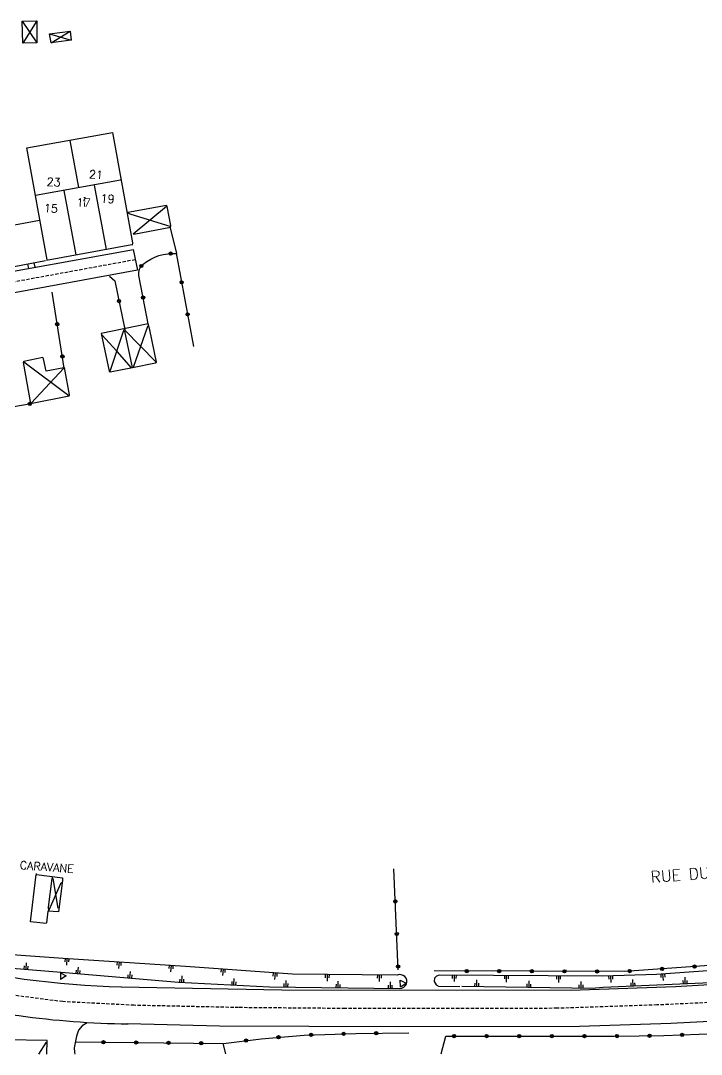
# Model space of a CAD drawing. Header units: millimetres. Extents: x 115000 to 116000, y 129000 to 130000.
# Drawn here: x 115551.4 to 115655.8, y 129000 to 129158.6 of the extents above; entities that cross this region are included whole.
import ezdxf
from ezdxf.enums import TextEntityAlignment as Align

# ---------------------------------------------------------------- set-up
doc = ezdxf.new("R2010")
doc.units = ezdxf.units.MM
doc.linetypes.add('DASHED', pattern=[0.75, 0.5, -0.25])
doc.layers.get('0').update_dxf_attribs({"linetype": 'CONTINUOUS'})
for name, color, linetype in [('W0001', 6, 'DASHED'), ('W0008', 7, 'CONTINUOUS'), ('W0100', 7, 'CONTINUOUS'), ('W0211', 2, 'CONTINUOUS'), ('W0322', 7, 'CONTINUOUS'), ('W0471', 7, 'CONTINUOUS'), ('W0984', 7, 'CONTINUOUS'), ('W0989', 7, 'CONTINUOUS'), ('W0991', 7, 'CONTINUOUS')]:
    doc.layers.add(name, color=color, linetype=linetype)
doc.styles.get("Standard").update_dxf_attribs({"font": 'romans.shx', "width": 0.85})

# ---------------------------------------------------------------- blocks, each defined once
blk = doc.blocks.new('OH01')
at = {"layer": 'W0322', "color": 0}
for radius in [0.25, 0.15]:
    blk.add_circle((0, 0), radius, dxfattribs=at)
blk = doc.blocks.new('TP15')
at = {"color": 0}
for p, q in [((-0.29, 0.5), (-0.29, 0)), ((0, 1), (0, 0)), ((0.29, 0.5), (0.29, 0))]:
    blk.add_line(p, q, dxfattribs=at)
blk = doc.blocks.new('BI04')
at = {"layer": 'W0471', "color": 0}
for p, q in [((-1, -0.58), (0, 1.15)), ((0, 1.15), (1, -0.58)), ((-1, -0.58), (1, -0.58))]:
    blk.add_line(p, q, dxfattribs=at)

msp = doc.modelspace()

# ---------------------------------------------------------------- linework, layer by layer
at = {"layer": 'W0001'}
msp.add_lwpolyline([(115568.98, 129121.93), (115547.33, 129117.96, 0.263447), (115534.6, 129106.93), (115529.62, 129098.11)], format="xyb", dxfattribs=at)
msp.add_lwpolyline([(115669.56, 129008.49), (115649.02, 129007.54), (115633.7, 129007.03), (115618.68, 129006.98), (115601.17, 129007), (115584.82, 129007.14), (115568.77, 129007.49), (115557.84, 129008.05), (115548.44, 129009.26), (115537.68, 129011.42), (115528.33, 129013.78), (115523.9, 129014.92), (115500, 129021.36)], dxfattribs=at)
at = {"layer": 'W0008'}
for points in [[(115537.53, 129124.1), (115541.83, 129125.56), (115541.07, 129121.72), (115541.15, 129120.56), (115541.56, 129119.82), (115542.11, 129119.32), (115542.97, 129118.97), (115543.73, 129119), (115568.7, 129123.53)], [(115568.67, 129123.53), (115569.29, 129120.32), (115548.77, 129116.56)], [(115712.52, 129014.56), (115712.56, 129014.01), (115698.91, 129013.11), (115651.86, 129010.32), (115635.76, 129009.78), (115591.47, 129009.83), (115566.83, 129010.28)], [(115706.21, 129008.03), (115706.09, 129008.11), (115676.91, 129006.02), (115651.16, 129004.71), (115637.16, 129004.25), (115609.31, 129004.17), (115581.91, 129004.29), (115567.83, 129004.65)]]:
    msp.add_lwpolyline(points, dxfattribs=at)
for centre, radius, start, end in [((115570.95, 129153.07), 142.82, 256.3243, 268.3605), ((115569.6, 129139.79), 135.16, 254.9951, 269.2692)]:
    msp.add_arc(centre, radius, start, end, dxfattribs=at)
at = {"layer": 'W0100'}
for points in [[(115551.63, 129158.55), (115553.89, 129158.63), (115553.89, 129155.25), (115551.71, 129155.17), (115551.63, 129158.55), (115553.89, 129155.25)], [(115553.89, 129158.63), (115551.71, 129155.17)], [(115555.82, 129156.62), (115558.96, 129157.02), (115559.12, 129155.66), (115556.06, 129155.25), (115555.82, 129156.62), (115559.12, 129155.66)], [(115556.06, 129155.25), (115558.96, 129157.02)], [(115555.43, 129121.9), (115552.34, 129139.1), (115565.46, 129141.45), (115568.54, 129124.51), (115568.5, 129124.19)], [(115558.94, 129140.26), (115560.28, 129133.02)], [(115566.71, 129134.16), (115553.66, 129131.8)], [(115558.01, 129132.54), (115559.85, 129122.67)], [(115562.65, 129133.4), (115564.49, 129123.52)], [(115574.38, 129126.86), (115574.42, 129127.2), (115573.89, 129130.12), (115573.75, 129130.26), (115567.85, 129129.2)], [(115573.75, 129130.11), (115568.64, 129125.87)], [(115554.29, 129127.94), (115543.26, 129125.89), (115543.24, 129125.65), (115544.3, 129119.84), (115544.69, 129119.84), (115555.21, 129121.84)], [(115567.83, 129129.12), (115568.12, 129128.98)], [(115568.12, 129128.98), (115574.44, 129127.05)], [(115574.39, 129126.87), (115568.77, 129125.82)], [(115568.45, 129124.22), (115555.37, 129121.83)], [(115570.91, 129111.75), (115570.86, 129111.71)], [(115563.88, 129110.38), (115566.08, 129107.93)], [(115567.33, 129111.29), (115567.1, 129110.92), (115565.14, 129104.94), (115565, 129104.8)], [(115567.33, 129110.98), (115568.48, 129105.39)], [(115567.39, 129111.14), (115572.13, 129106.25)], [(115570.86, 129111.71), (115568.64, 129105.41)], [(115566.16, 129107.84), (115568.35, 129105.33)], [(115558.01, 129105.36), (115555.3, 129104.85), (115554.91, 129106.72), (115554.8, 129106.95), (115551.86, 129106.31), (115551.76, 129106.17), (115552.92, 129099.87), (115558.81, 129101.07), (115558.9, 129101.22), (115558.1, 129105.38)], [(115551.85, 129106.25), (115558.8, 129101.1)], [(115558, 129105.3), (115553.01, 129099.9)], [(115552.96, 129099.89), (115552.7, 129099.73)], [(115553.78, 129027.7), (115553.83, 129027.51)], [(115553.82, 129027.55), (115557.78, 129027.08), (115557.79, 129026.67), (115557.2, 129021.84), (115555.57, 129021.95), (115555.35, 129020.13), (115555.28, 129020.05), (115555.28, 129020.04), (115552.92, 129020.32), (115553.77, 129027.57)], [(115556.15, 129026.95), (115555.62, 129022.54), (115555.65, 129021.95)], [(115557.68, 129026.31), (115557.49, 129026.16), (115555.71, 129022.1)], [(115556.2, 129027.23), (115556.2, 129026.91)], [(115556.33, 129026.94), (115557.11, 129022.4)], [(115555.38, 129000), (115555.43, 129002.07), (115549.05, 129002.19), (115548.92, 129002.11), (115548.88, 129000)], [(115555.32, 129001.83), (115554.11, 129000)]]:
    msp.add_lwpolyline(points, dxfattribs=at)
msp.add_lwpolyline([(115568.55, 129105.4), (115572.06, 129106.09), (115572.25, 129106.23), (115571.19, 129111.2), (115570.95, 129112.08), (115563.74, 129110.62), (115564.96, 129104.83), (115565.14, 129104.71), (115568.55, 129105.4)], close=True, dxfattribs=at)
at = {"layer": 'W0211'}
msp.add_lwpolyline([(115536.3, 129015.1), (115546.91, 129013.47), (115558.19, 129012.52), (115575.59, 129011.03), (115589.59, 129010.35), (115609.57, 129010.08, 1.237115), (115609.16, 129012.12), (115593.12, 129012.25), (115576.67, 129013.47), (115557.92, 129014.7), (115544.32, 129015.65), (115536.85, 129015.92, 0.569192), (115536.3, 129015.07, 1.033801)], format="xyb", dxfattribs=at)
msp.add_lwpolyline([(115619.07, 129010.41), (115639.35, 129010.11), (115639.61, 129010.17), (115640.78, 129010.26), (115656.05, 129010.92), (115658.62, 129011.11), (115658.92, 129011.42), (115659.07, 129012.07), (115658.85, 129012.56), (115658.5, 129012.87), (115658.25, 129012.9), (115648.97, 129012.23), (115640.68, 129011.96), (115615.6, 129012.14), (115615.19, 129011.95), (115614.91, 129011.65), (115614.85, 129011.16), (115615.12, 129010.62), (115615.48, 129010.43), (115618.77, 129010.38)], dxfattribs=at)
at = {"layer": 'W0322'}
for points in [[(115570.99, 129111.86), (115569.54, 129119.5, -0.274915), (115570.19, 129121.27, -0.19363), (115575.34, 129122.88), (115574.38, 129126.82)], [(115553, 129099.84), (115534.07, 129096.54), (115535.68, 129102.57, -0.163381), (115542.28, 129112.55, -0.121657), (115549.13, 129115.61, -0.613335)], [(115615.9, 129000.05), (115616.64, 129002.76), (115642.51, 129002.76), (115650.07, 129002.84), (115658.2, 129003.17), (115698.28, 129005.3), (115720.45, 129006.86), (115742.63, 129008.5), (115762.18, 129010.06), (115788.3, 129012.52), (115811.05, 129014.65, -0.102368), (115818.44, 129013.83), (115817.7, 129004.97), (115817.45, 128999.97)]]:
    msp.add_lwpolyline(points, format="xyb", dxfattribs=at)
for points in [[(115575.26, 129122.96), (115577.92, 129108.64)], [(115565.03, 129119.42), (115565.84, 129118.69), (115567.37, 129111.21)], [(115558.07, 129105.31), (115556.22, 129116.98)], [(115714.54, 129029.26), (115715.11, 129018.02), (115682.92, 129015.88), (115657.05, 129013.59), (115644.07, 129012.68), (115614.83, 129012.77)], [(115609.33, 129012.93), (115608.67, 129028.44)], [(115582.51, 129001.64), (115588.31, 129002.36), (115594.91, 129002.92), (115602.81, 129003.17), (115610.94, 129003.25)], [(115559.79, 129001.88), (115582.43, 129001.64), (115582.83, 129000.03)]]:
    msp.add_lwpolyline(points, dxfattribs=at)
at = {"layer": 'W0989'}
for points in [[(115552.44, 129121.3), (115552.61, 129120.6)], [(115553.4, 129121.46), (115553.55, 129120.79)], [(115561.57, 129004.8), (115560.81, 129004.36), (115560.26, 129003.68), (115559.93, 129002.77), (115559.59, 129000.94), (115559.64, 129000.3), (115559.72, 129000)]]:
    msp.add_lwpolyline(points, dxfattribs=at)

# ---------------------------------------------------------------- block references
at = {"layer": 'W0211'}
for p, rotation in [((115552.16, 129013.03), 355.1844670560451), ((115558.54, 129014.66), 176.2726632605745), ((115560.13, 129012.36), 355.0935428842503), ((115566.53, 129014.14), 176.2726632605745), ((115574.51, 129013.62), 176.2726632605745), ((115568.1, 129011.67), 355.0935428842503), ((115576.07, 129011.01), 357.2238623810289), ((115582.49, 129013.04), 175.7507889735777), ((115590.47, 129012.45), 175.7507889735777), ((115598.46, 129012.21), 179.5149799230177), ((115606.46, 129012.14), 179.5149799230177), ((115617.95, 129012.12), 179.5940422420244), ((115625.95, 129012.06), 179.5940422420244), ((115633.95, 129012.01), 179.5940422420244), ((115641.94, 129012), 181.8677579822749), ((115649.94, 129012.3), 184.1354228530944), ((115653.32, 129010.8), 2.481372394786237), ((115584.07, 129010.62), 357.2238623810289), ((115592.06, 129010.32), 359.2213618000022), ((115600.06, 129010.21), 359.2213618000022), ((115608.06, 129010.1), 359.2213618000022), ((115621.34, 129010.38), 359.1566560051813), ((115629.34, 129010.26), 359.1566560051813), ((115637.34, 129010.14), 359.1566560051813), ((115645.32, 129010.45), 2.481372394786237)]:
    msp.add_blockref('TP15', p, dxfattribs=dict(at, rotation=rotation))
at = {"layer": 'W0322'}
for p, rotation in [((115574.4, 129122.89), 2.868539371408797), ((115569.9, 129120.98), 51.8785445677813), ((115576.09, 129118.47), 280.5142184110882), ((115566.47, 129115.59), 281.5589647465403), ((115570.18, 129116.13), 100.7402975190994), ((115577.01, 129113.55), 280.5142184110882), ((115557, 129112.04), 99.02288319739215), ((115557.79, 129107.1), 99.02288319739215), ((115552.79, 129099.8), 189.8860915544972), ((115608.88, 129023.44), 92.4264168363823), ((115609.09, 129018.44), 92.4264168363823), ((115609.31, 129013.45), 92.4264168363823), ((115654.8, 129013.43), 183.9781898841226), ((115619.83, 129012.75), 179.8392340619605), ((115624.83, 129012.74), 179.8392340619605), ((115629.83, 129012.72), 179.8392340619605), ((115634.83, 129012.71), 179.8392340619605), ((115639.83, 129012.69), 179.8392340619605), ((115644.83, 129012.74), 183.9781898841226), ((115649.82, 129013.08), 183.9781898841226), ((115585.99, 129002.07), 7.117323133688381), ((115590.96, 129002.59), 4.873976715405785), ((115595.95, 129002.96), 1.75149324381304), ((115600.95, 129003.11), 1.75149324381304), ((115605.94, 129003.2), 0.5666526709297951), ((115642.89, 129002.76), 0.622076852304985), ((115647.89, 129002.81), 0.622076852304985), ((115652.89, 129002.95), 2.311202741889433), ((115564.09, 129001.83), 359.388991727155), ((115569.09, 129001.78), 359.388991727155), ((115574.09, 129001.73), 359.388991727155), ((115579.09, 129001.67), 359.388991727155)]:
    msp.add_blockref('OH01', p, dxfattribs=dict(at, rotation=rotation))
for p in [(115617.89, 129002.76), (115622.89, 129002.76), (115627.89, 129002.76), (115632.89, 129002.76), (115637.89, 129002.76)]:
    msp.add_blockref('OH01', p, dxfattribs=at)
at = {"layer": 'W0471', "yscale": 0.5, "zscale": 0.5}
for p, xscale, rotation in [((115557.79, 129011.98), 0.5, 272.4393043558241), ((115609.95, 129010.87), 0.4999999999999999, 33.66121843920439)]:
    msp.add_blockref('BI04', p, dxfattribs=dict(at, xscale=xscale, rotation=rotation))

# ---------------------------------------------------------------- texts
at = {"layer": 'W0100'}
msp.add_text('-~', height=0.75, rotation=90, dxfattribs=at).set_placement((115561.5, 129130))
at = {"layer": 'W0984'}
msp.add_text('CARAVANE', height=1.25, rotation=355.8797, dxfattribs=at).set_placement((115555.4, 129028.73), align=Align.MIDDLE)
at = {"layer": 'W0989'}
msp.add_text('RUE DU PETIT MARAIS', height=1.75, rotation=4.3939, dxfattribs=at).set_placement((115660.84, 129028.15), align=Align.MIDDLE)
at = {"layer": 'W0991'}
for s, p in [('21', (115561.85, 129134.45)), ('23', (115555.34, 129133.3)), ('19', (115563.63, 129130.73)), ('15', (115554.93, 129129.27))]:
    msp.add_text(s, height=1.25, rotation=356.6552, dxfattribs=at).set_placement(p)
msp.add_text('17', height=1.25, rotation=356.6552, dxfattribs=at).set_placement((115561.03, 129130.7), align=Align.MIDDLE)

doc.saveas('drawing.dxf')
